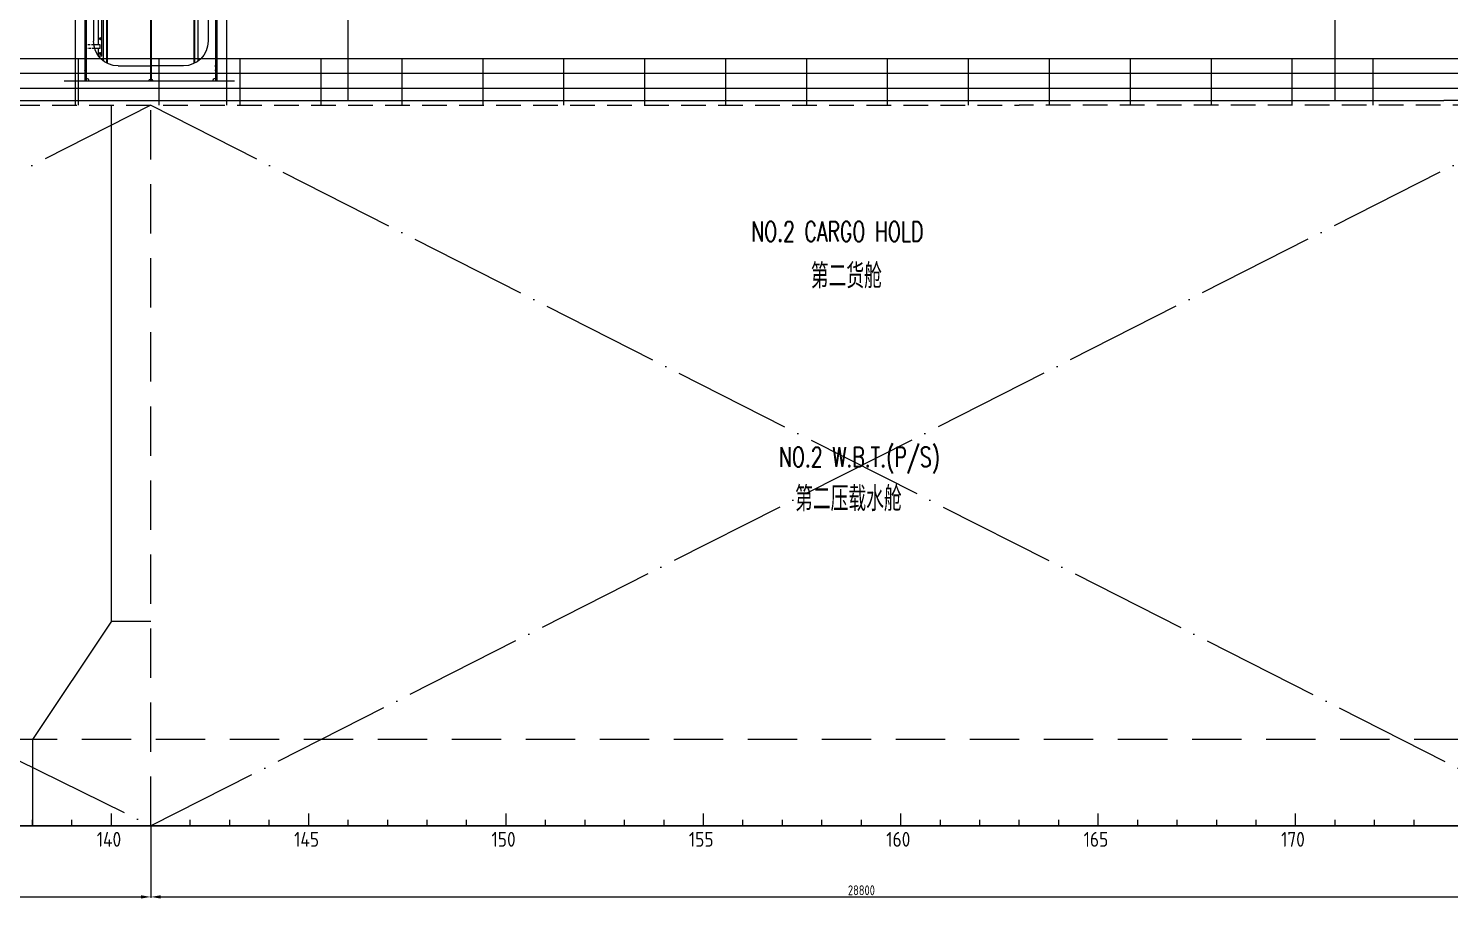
# Model space of a CAD drawing. Header units: millimetres. Extents: x -1838618 to -1600818, y -1770412 to -1553248.
# Drawn here: x -1716985 to -1688185, y -1664319 to -1646687 of the extents above; entities that cross this region are included whole.
import ezdxf

# ---------------------------------------------------------------- set-up
doc = ezdxf.new("R2010")
doc.units = ezdxf.units.MM
doc.header["$LTSCALE"] = 100
doc.header["$PDMODE"] = 35
for name, pattern in [('ACAD_ISO02W100', [15, 12, -3]), ('ACAD_ISO04W100', [30, 24, -3, 0, -3]), ('CENTER2', [28.575, 19.05, -3.175, 3.175, -3.175]), ('DASHED', [0.75, 0.5, -0.25]), ('F', [0.75, 0.5, -0.25]), ('G', [2, 1.25, -0.25, 0.25, -0.25])]:
    doc.linetypes.add(name, pattern=pattern)
for name, color, linetype in [('01', 3, 'Continuous'), ('02', 7, 'Continuous'), ('04', 2, 'F'), ('05', 1, 'G'), ('412equipment', 6, 'Continuous'), ('bc', 7, 'Continuous'), ('bt', 7, 'Continuous'), ('CENTER', 6, 'CENTER2'), ('TEXT', 2, 'Continuous')]:
    doc.layers.add(name, color=color, linetype=linetype)
doc.styles.add('ROMANS', font='romans.shx', dxfattribs={"width": 0.7, "height": 125, "bigfont": 'gbcbig.shx'})
doc.styles.get("Standard").update_dxf_attribs({"font": 'gbenor.shx', "width": 0.9, "bigfont": 'gbcbig.shx'})
doc.dimstyles.new('ISO-25', dxfattribs={"dimtxt": 200, "dimasz": 200, "dimexe": 20, "dimexo": 0.625, "dimgap": 35, "dimtad": 1, "dimdec": 0, "dimtxsty": 'Standard', "dimcen": 2.5, "dimclrd": 2, "dimclre": 2, "dimclrt": 2, "dimadec": 0, "dimazin": 0, "dimtfac": 1, "dimtdec": 0, "dimtmove": 0, "dimatfit": 3, "dimfxl": 1, "dimarcsym": 0})

# ---------------------------------------------------------------- blocks, each defined once
blk = doc.blocks.new('*D68')
at = {"color": 2, "lineweight": -2, "transparency": 16777216}
for p, q in [((-1743304, -1662846), (-1743304, -1664306)), ((-1714504, -1662845), (-1714504, -1664306)), ((-1743104, -1664286), (-1714704, -1664286))]:
    blk.add_line(p, q, dxfattribs=at)
at = {"color": 2, "transparency": 16777216}
for points in [[(-1743104, -1664252), (-1743104, -1664319), (-1743304, -1664286)], [(-1714704, -1664252), (-1714704, -1664319), (-1714504, -1664286)]]:
    blk.add_solid(points, dxfattribs=at)
at = {"layer": 'Defpoints', "color": 0, "transparency": 16777216}
for p in [(-1743304, -1662845), (-1714504, -1662845), (-1714504, -1664286)]:
    blk.add_point(p, dxfattribs=at)
at = {"color": 2, "transparency": 16777216, "insert": (-1728904, -1664151), "char_height": 200, "attachment_point": 5}
blk.add_mtext('28800', dxfattribs=at)
blk = doc.blocks.new('*D69')
at = {"color": 2, "lineweight": -2, "transparency": 16777216}
for p, q in [((-1714504, -1662845), (-1714504, -1664306)), ((-1685704, -1662846), (-1685704, -1664306)), ((-1714304, -1664286), (-1685904, -1664286))]:
    blk.add_line(p, q, dxfattribs=at)
at = {"color": 2, "transparency": 16777216}
for points in [[(-1714304, -1664252), (-1714304, -1664319), (-1714504, -1664286)], [(-1685904, -1664252), (-1685904, -1664319), (-1685704, -1664286)]]:
    blk.add_solid(points, dxfattribs=at)
at = {"layer": 'Defpoints', "color": 0, "transparency": 16777216}
for p in [(-1714504, -1662845), (-1685704, -1662845), (-1685704, -1664286)]:
    blk.add_point(p, dxfattribs=at)
at = {"color": 2, "transparency": 16777216, "insert": (-1700104, -1664151), "char_height": 200, "attachment_point": 5}
blk.add_mtext('28800', dxfattribs=at)
blk = doc.blocks.new('COORD')
at = {"color": 4}
for p, q in [((109000, 0), (109000, 125)), ((109800, 0), (109800, 125)), ((110600, 0), (110600, 250)), ((110600, 0), (110600, 125)), ((111400, 0), (111400, 125)), ((112200, 0), (112200, 125)), ((113000, 0), (113000, 125)), ((113800, 0), (113800, 125)), ((114600, 0), (114600, 250)), ((114600, 0), (114600, 125)), ((115400, 0), (115400, 125)), ((116200, 0), (116200, 125)), ((117000, 0), (117000, 125)), ((117800, 0), (117800, 125)), ((118600, 0), (118600, 250)), ((118600, 0), (118600, 125)), ((119400, 0), (119400, 125)), ((120200, 0), (120200, 125)), ((121000, 0), (121000, 125)), ((121800, 0), (121800, 125)), ((122600, 0), (122600, 250)), ((122600, 0), (122600, 125)), ((123400, 0), (123400, 125)), ((124200, 0), (124200, 125)), ((125000, 0), (125000, 125)), ((125800, 0), (125800, 125)), ((126600, 0), (126600, 250)), ((126600, 0), (126600, 125)), ((127400, 0), (127400, 125)), ((128200, 0), (128200, 125)), ((129000, 0), (129000, 125)), ((129800, 0), (129800, 125)), ((130600, 0), (130600, 250)), ((130600, 0), (130600, 125)), ((131400, 0), (131400, 125)), ((132200, 0), (132200, 125)), ((133000, 0), (133000, 125)), ((133800, 0), (133800, 125)), ((134600, 0), (134600, 250)), ((134600, 0), (134600, 125)), ((135400, 0), (135400, 125)), ((136200, 0), (136200, 125)), ((137000, 0), (137000, 125)), ((-3960, 0), (177600, 0))]:
    blk.add_line(p, q, dxfattribs=at)
for s, p in [('140', (110304, -423)), ('145', (114304, -423)), ('150', (118304, -423)), ('155', (122304, -423)), ('160', (126304, -423)), ('165', (130304, -423)), ('170', (134304, -423))]:
    blk.add_text(s, height=300, dxfattribs=at).set_placement(p)
blk = doc.blocks.new('A$C271625B8')
at = {"layer": '02'}
h = blk.add_hatch(color=31, dxfattribs=at)
h.paths.add_polyline_path([(1310, 717, 0.218437), (1310, 699), (1327, 699)])
h.paths.add_polyline_path([(1338, 709), (1328, 699), (1338, 699, 0.1819)])
h.paths.add_polyline_path([(-1338, 709, 0.1819), (-1338, 699), (-1328, 699)])
h.paths.add_polyline_path([(-1310, 717), (-1327, 699), (-1310, 699, 0.218437)])
at = {"layer": '01', "color": 31}
for p, q in [((-1160, 3149), (-1160, 1299)), ((-960, 900), (-960, 3119)), ((-889, 855), (-889, 3149)), ((-878, 850), (-878, 3149)), ((-8, 3149), (-8, 499)), ((8, 3149), (8, 499)), ((878, 850), (878, 3149)), ((889, 855), (889, 3149)), ((960, 900), (960, 3119)), ((992, 1004), (992, 2982)), ((1160, 3149), (1160, 1299)), ((1057, 1224), (1057, 2649)), ((1025, 1149), (1025, 1224)), ((1025, 1224), (1154, 1224)), ((992, 1004), (997, 999)), ((997, 999), (1052, 999)), ((1025, 1149), (1137, 1149)), ((1057, 1004), (1052, 999)), ((1057, 1004), (1057, 1149)), ((-1338, 709), (-1328, 699)), ((-1310, 699), (-1338, 699)), ((-1310, 717), (-1327, 699)), ((-662, 799), (-8, 799)), ((662, 799), (8, 799)), ((1310, 717), (1327, 699)), ((1310, 699), (1338, 699)), ((1338, 709), (1328, 699))]:
    blk.add_line(p, q, dxfattribs=at)
for points in [[(1009, 1349), (1025, 1365), (1040, 1349), (1025, 1334)], [(1009, 1049), (1025, 1065), (1040, 1049), (1025, 1034)]]:
    blk.add_lwpolyline(points, close=True, dxfattribs=at)
for centre in [(1025, 1349), (1025, 1049)]:
    blk.add_circle(centre, 16, dxfattribs=at)
for centre, radius, start, end in [((-660, 1299), 500, 180, 270), ((660, 1299), 500, 270, 0), ((-1325, 704), 13.3, 159.3812, 200.6188), ((-1329, 708), 20.9, 335.356, 24.644), ((1329, 708), 20.9, 155.356, 204.644), ((1325, 704), 13.3, 339.3812, 20.6188), ((1325, 704), 13.3, 339.3812, 20.6188), ((-1310, 499), 50, 0, 90), ((-8, 499), 30, 90, 180), ((8, 499), 30, 0, 90), ((1307, 499), 50, 90, 180)]:
    blk.add_arc(centre, radius, start, end, dxfattribs=at)
at = {"layer": '04', "color": 31}
for p, q in [((1154, 1224), (1310, 1224)), ((1137, 1149), (1310, 1149)), ((-1288, 799), (-1288, 793))]:
    blk.add_line(p, q, dxfattribs=at)
at = {"layer": '05', "color": 31}
for p, q in [((1001, 1349), (1049, 1349)), ((1025, 1324), (1025, 1375)), ((1001, 1049), (1049, 1049)), ((1001, 1049), (1049, 1049)), ((1025, 1024), (1025, 1075))]:
    blk.add_line(p, q, dxfattribs=at)
at = {"layer": 'CENTER', "color": 31}
blk.add_line((0, 4765), (0, 499), dxfattribs=at)
at = {"layer": 'TEXT', "color": 31}
for p, q in [((-1338, 4765), (-1338, 709)), ((-1310, 4765), (-1310, 717)), ((1310, 4765), (1310, 717)), ((1338, 4765), (1338, 709)), ((-1338, 699), (-1338, 499)), ((-1310, 699), (-1310, 499)), ((1310, 699), (1310, 499)), ((1338, 699), (1338, 499)), ((1758, 499), (-1699, 499))]:
    blk.add_line(p, q, dxfattribs=at)

msp = doc.modelspace()

# ---------------------------------------------------------------- linework, layer by layer
at = {"color": 1, "ltscale": 100}
for p, q in [((-1716039.5, -1645849.6), (-1716039.5, -1648245.3)), ((-1712969, -1645849.6), (-1712969, -1648245.3))]:
    msp.add_line(p, q, dxfattribs=at)
at = {"color": 136, "linetype": 'ByBlock', "ltscale": 50}
for p, q in [((-1710504.3, -1648145.3), (-1710504.3, -1646159.3)), ((-1690504.3, -1648145.3), (-1690504.3, -1646159.3))]:
    msp.add_line(p, q, dxfattribs=at)
at = {"color": 4}
for p, q in [((-1819964.3, -1647295.3), (-1671864, -1647295.3)), ((-1715979.2, -1647295.3), (-1715979.2, -1648245.3)), ((-1714339.2, -1647295.3), (-1714339.2, -1648245.3)), ((-1712699.2, -1647295.3), (-1712699.2, -1648245.3)), ((-1711059.2, -1647295.3), (-1711059.2, -1648245.3)), ((-1709419.2, -1647295.3), (-1709419.2, -1648245.3)), ((-1707779.2, -1647295.3), (-1707779.2, -1648245.3)), ((-1706139.2, -1647295.3), (-1706139.2, -1648245.3)), ((-1704499.2, -1647295.3), (-1704499.2, -1648245.3)), ((-1702859.2, -1647295.3), (-1702859.2, -1648245.3)), ((-1701219.2, -1647295.3), (-1701219.2, -1648245.3)), ((-1699579.2, -1647295.3), (-1699579.2, -1648245.3)), ((-1697939.2, -1647295.3), (-1697939.2, -1648245.3)), ((-1696299.2, -1647295.3), (-1696299.2, -1648245.3)), ((-1694659.2, -1647295.3), (-1694659.2, -1648245.3)), ((-1693019.2, -1647295.3), (-1693019.2, -1648245.3)), ((-1691379.2, -1647295.3), (-1691379.2, -1648245.3)), ((-1689739.2, -1647295.3), (-1689739.2, -1648245.3))]:
    msp.add_line(p, q, dxfattribs=at)
at = {"color": 2}
for p, q in [((-1819964.3, -1647595.3), (-1672541.1, -1647595.3)), ((-1819964.3, -1647895.3), (-1673218.1, -1647895.3)), ((-1829864.3, -1662845.3), (-1648304.3, -1662845.3))]:
    msp.add_line(p, q, dxfattribs=at)
at = {"color": 6, "ltscale": 1300}
msp.add_line((-1791504.3, -1648145.3), (-1688304.3, -1648145.3), dxfattribs=at)
at = {"color": 9, "linetype": 'ACAD_ISO04W100'}
for p, q in [((-1744104.3, -1648245.3), (-1714504.3, -1662845.3)), ((-1714504.3, -1648245.3), (-1743304.3, -1662846)), ((-1685704.3, -1648245.3), (-1714504.3, -1662845.3)), ((-1714504.3, -1648245.3), (-1685704.3, -1662845.3))]:
    msp.add_line(p, q, dxfattribs=at)
at = {"color": 3, "linetype": 'ACAD_ISO02W100', "ltscale": 20}
for p, q in [((-1715304.3, -1658694.7), (-1715304.3, -1648244.7)), ((-1715304.3, -1658694.7), (-1716904.3, -1661094.7)), ((-1715304.3, -1658694.7), (-1714504.3, -1658694.7)), ((-1716904.3, -1661094.7), (-1716904.3, -1662844.7))]:
    msp.add_line(p, q, dxfattribs=at)
at = {"color": 6}
msp.add_line((-1653484.3, -1662845.3), (-1815059.1, -1662845.3), dxfattribs=at)
msp.add_lwpolyline([(-1688304.3, -1648145.3), (-1679704.3, -1648136.7), (-1673704.3, -1648110.6)], dxfattribs=at)
at = {"color": 6, "ltscale": 1300}
for points in [[(-1673704.3, -1648110.8), (-1679704.3, -1648136.7), (-1688304.3, -1648144.9)], [(-1718372.7, -1662845.3), (-1716501.9, -1662845.3), (-1716501.9, -1662845.3), (-1714631.1, -1662845.3), (-1712776.5, -1662845.3), (-1710948.1, -1662845.3), (-1710948.1, -1662845.3), (-1709716.1, -1662845.3), (-1708586, -1662845.3), (-1707545.9, -1662845.3), (-1707545.9, -1662845.3), (-1706505.8, -1662845.3), (-1705555.7, -1662845.3), (-1704684, -1662845.3), (-1704684, -1662845.3), (-1703812.2, -1662845.3), (-1703018.7, -1662845.3), (-1702291.8, -1662845.3), (-1702291.8, -1662845.3), (-1701564.8, -1662845.3), (-1700904.4, -1662845.3), (-1700298.8, -1662845.3), (-1700298.8, -1662845.3), (-1699693.3, -1662845.3), (-1699142.5, -1662845.3), (-1698634.7, -1662845.3), (-1698634.7, -1662845.3), (-1698127, -1662845.3), (-1697662.3, -1662845.3), (-1697228.9, -1662845.3), (-1697228.9, -1662845.3), (-1696795.5, -1662845.3), (-1696393.5, -1662845.3), (-1696011, -1662845.3), (-1696011, -1662845.3), (-1695628.4, -1662845.3), (-1695265.5, -1662845.3), (-1694910.4, -1662845.3), (-1694910.4, -1662845.3), (-1694555.2, -1662845.3), (-1694207.9, -1662845.3), (-1693867.3, -1662845.3), (-1693867.3, -1662845.3), (-1693526.7, -1662845.3), (-1693192.8, -1662845.3), (-1692864.6, -1662845.3), (-1692864.6, -1662845.3), (-1692536.3, -1662845.3), (-1692213.7, -1662845.3), (-1691895.6, -1662845.3), (-1691895.6, -1662845.3), (-1691577.5, -1662845.3), (-1691264, -1662845.3), (-1690953.9, -1662845.3), (-1690953.9, -1662845.3), (-1690643.8, -1662845.3), (-1690337.1, -1662845.3), (-1690032.8, -1662845.3), (-1690032.8, -1662845.3), (-1689728.5, -1662845.3), (-1689426.6, -1662845.3), (-1689125.9, -1662845.3), (-1689125.9, -1662845.3), (-1688825.2, -1662845.3), (-1688525.8, -1662845.3), (-1688226.5, -1662845.3), (-1688226.5, -1662845.3), (-1687927.2, -1662845.3)]]:
    msp.add_lwpolyline(points, dxfattribs=at)
at = {"layer": 'bc', "color": 6}
for points in [[(-1718372.7, -1662845.3), (-1716501.9, -1662845.3), (-1716501.9, -1662845.3), (-1714631.1, -1662845.3), (-1712776.5, -1662845.3), (-1710948.1, -1662845.3), (-1710948.1, -1662845.3), (-1709716.1, -1662845.3), (-1708586, -1662845.3), (-1707545.9, -1662845.3), (-1707545.9, -1662845.3), (-1706505.8, -1662845.3), (-1705555.7, -1662845.3), (-1704684, -1662845.3), (-1704684, -1662845.3), (-1703812.2, -1662845.3), (-1703018.7, -1662845.3), (-1702291.8, -1662845.3), (-1702291.8, -1662845.3), (-1701564.8, -1662845.3), (-1700904.4, -1662845.3), (-1700298.8, -1662845.3), (-1700298.8, -1662845.3), (-1699693.3, -1662845.3), (-1699142.5, -1662845.3), (-1698634.7, -1662845.3), (-1698634.7, -1662845.3), (-1698127, -1662845.3), (-1697662.3, -1662845.3), (-1697228.9, -1662845.3), (-1697228.9, -1662845.3), (-1696795.5, -1662845.3), (-1696393.5, -1662845.3), (-1696011, -1662845.3), (-1696011, -1662845.3), (-1695628.4, -1662845.3), (-1695265.5, -1662845.3), (-1694910.4, -1662845.3), (-1694910.4, -1662845.3), (-1694555.2, -1662845.3), (-1694207.9, -1662845.3), (-1693867.3, -1662845.3), (-1693867.3, -1662845.3), (-1693526.7, -1662845.3), (-1693192.8, -1662845.3), (-1692864.6, -1662845.3), (-1692864.6, -1662845.3), (-1692536.3, -1662845.3), (-1692213.7, -1662845.3), (-1691895.6, -1662845.3), (-1691895.6, -1662845.3), (-1691577.5, -1662845.3), (-1691264, -1662845.3), (-1690953.9, -1662845.3), (-1690953.9, -1662845.3), (-1690643.8, -1662845.3), (-1690337.1, -1662845.3), (-1690032.8, -1662845.3), (-1690032.8, -1662845.3), (-1689728.5, -1662845.3), (-1689426.6, -1662845.3), (-1689125.9, -1662845.3), (-1689125.9, -1662845.3), (-1688825.2, -1662845.3), (-1688525.8, -1662845.3), (-1688226.5, -1662845.3), (-1688226.5, -1662845.3), (-1687927.2, -1662845.3)], [(-1718368.5, -1662845.3), (-1716498.1, -1662845.3), (-1716498.1, -1662845.3), (-1714627.8, -1662845.3), (-1712774.1, -1662845.3), (-1710946.9, -1662845.3), (-1710946.9, -1662845.3), (-1709717.7, -1662845.3), (-1708589.9, -1662845.3), (-1707551.6, -1662845.3), (-1707551.6, -1662845.3), (-1706513.3, -1662845.3), (-1705564.7, -1662845.3), (-1704693.9, -1662845.3), (-1704693.9, -1662845.3), (-1703823.2, -1662845.3), (-1703030.4, -1662845.3), (-1702303.8, -1662845.3), (-1702303.8, -1662845.3), (-1701577.2, -1662845.3), (-1700916.9, -1662845.3), (-1700311.2, -1662845.3), (-1700311.2, -1662845.3), (-1699705.4, -1662845.3), (-1699154.3, -1662845.3), (-1698646, -1662845.3), (-1698646, -1662845.3), (-1698137.8, -1662845.3), (-1697672.4, -1662845.3), (-1697238.3, -1662845.3), (-1697238.3, -1662845.3), (-1696804.2, -1662845.3), (-1696401.3, -1662845.3), (-1696018, -1662845.3), (-1696018, -1662845.3), (-1695634.7, -1662845.3), (-1695270.9, -1662845.3), (-1694915, -1662845.3), (-1694915, -1662845.3), (-1694559.1, -1662845.3), (-1694211.1, -1662845.3), (-1693869.9, -1662845.3), (-1693869.9, -1662845.3), (-1693528.7, -1662845.3), (-1693194.3, -1662845.3), (-1692865.5, -1662845.3), (-1692865.5, -1662845.3), (-1692536.7, -1662845.3), (-1692213.6, -1662845.3), (-1691895.1, -1662845.3), (-1691895.1, -1662845.3), (-1691576.5, -1662845.3), (-1691262.5, -1662845.3), (-1690952, -1662845.3), (-1690952, -1662845.3), (-1690641.4, -1662845.3), (-1690334.3, -1662845.3), (-1690029.6, -1662845.3), (-1690029.6, -1662845.3), (-1689724.8, -1662845.3), (-1689422.4, -1662845.3), (-1689121.2, -1662845.3), (-1689121.2, -1662845.3), (-1688820, -1662845.3), (-1688520.1, -1662845.3), (-1688220.2, -1662845.3), (-1688220.2, -1662845.3), (-1687920.4, -1662845.3)]]:
    msp.add_lwpolyline(points, dxfattribs=at)
at = {"layer": 'bt', "color": 5, "linetype": 'DASHED', "ltscale": 10}
msp.add_line((-1791504.3, -1648245.3), (-1696904.3, -1648245.3), dxfattribs=at)
at = {"layer": 'bt', "color": 5, "linetype": 'DASHED', "ltscale": 20}
for p, q in [((-1714504.3, -1662844.7), (-1714504.3, -1648244.7)), ((-1660904.3, -1661095.3), (-1800104.3, -1661095.3))]:
    msp.add_line(p, q, dxfattribs=at)
at = {"layer": 'bt', "color": 5, "linetype": 'DASHED', "ltscale": 10, "flags": 128}
msp.add_lwpolyline([(-1651625.6, -1647745.3), (-1653904.3, -1647867.9), (-1658204.3, -1648009.2), (-1662504.3, -1648097.9), (-1666804.3, -1648159.6), (-1671104.3, -1648199.5), (-1679704.3, -1648236.7), (-1688304.3, -1648244.9), (-1696904.3, -1648245.3)], dxfattribs=at)

# ---------------------------------------------------------------- block references
at = {"xscale": -1}
msp.add_blockref('A$C271625B8', (-1714504.3, -1648245.3), dxfattribs=at)
at = {"layer": '412equipment', "color": 7}
msp.add_blockref('COORD', (-1825904.3, -1662845.3), dxfattribs=at)

# ---------------------------------------------------------------- texts
at = {"color": 2, "style": 'ROMANS', "width": 0.7}
for s, p in [('NO.2 CARGO HOLD', (-1702340, -1651002.4)), ('NO.2 W.B.T.(P/S)', (-1701776.9, -1655571.6))]:
    msp.add_text(s, height=400, dxfattribs=at).set_placement(p)
at = {"color": 2}
for s, p in [('第二货舱', (-1701129.6, -1651954.5)), ('第二压载水舱', (-1701448.7, -1656469))]:
    msp.add_text(s, height=500, dxfattribs=at).set_placement(p)

# ---------------------------------------------------------------- dimensions: what is measured, and where the dimension line sits
for base, p1, p2, picture, middle in [((-1714504.3, -1664285.6), (-1743304.3, -1662845.3), (-1714504.3, -1662844.7), '*D68', (-1728904.3, -1664150.6)), ((-1685704.3, -1664285.6), (-1714504.3, -1662844.7), (-1685704.3, -1662845.3), '*D69', (-1700104.3, -1664150.6))]:
    dim = msp.add_linear_dim(base=base, p1=p1, p2=p2, dimstyle='ISO-25', override={"dimtmove": 1})
    dim.commit()
    dim.dimension.update_dxf_attribs({"geometry": picture, "text_midpoint": middle})

doc.saveas('drawing.dxf')
